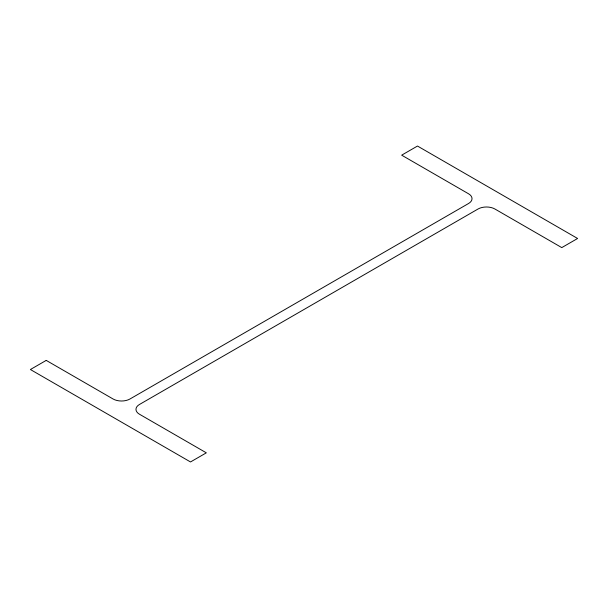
<?xml version="1.0" encoding="UTF-8"?>
<svg xmlns="http://www.w3.org/2000/svg" width="608" height="608" viewBox="0 0 608 608"><rect width="100%" height="100%" fill="white"/><g stroke="black" fill="none" stroke-linecap="round" stroke-linejoin="round"><path stroke-width="0.91" d="M46.223 360.392L30.4 369.52L190.509 461.958L206.332 452.831L139.46 414.223A11.932 6.893 0 0 1 139.46 404.48L478.032 209.008A11.932 6.893 0 0 1 494.912 209.008L561.777 247.608L577.6 238.48L417.491 146.042L401.668 155.169L468.54 193.777A11.932 6.893 0 0 1 468.54 203.52L129.968 398.992A11.932 6.893 0 0 1 113.088 398.992L46.223 360.392"/></g></svg>
